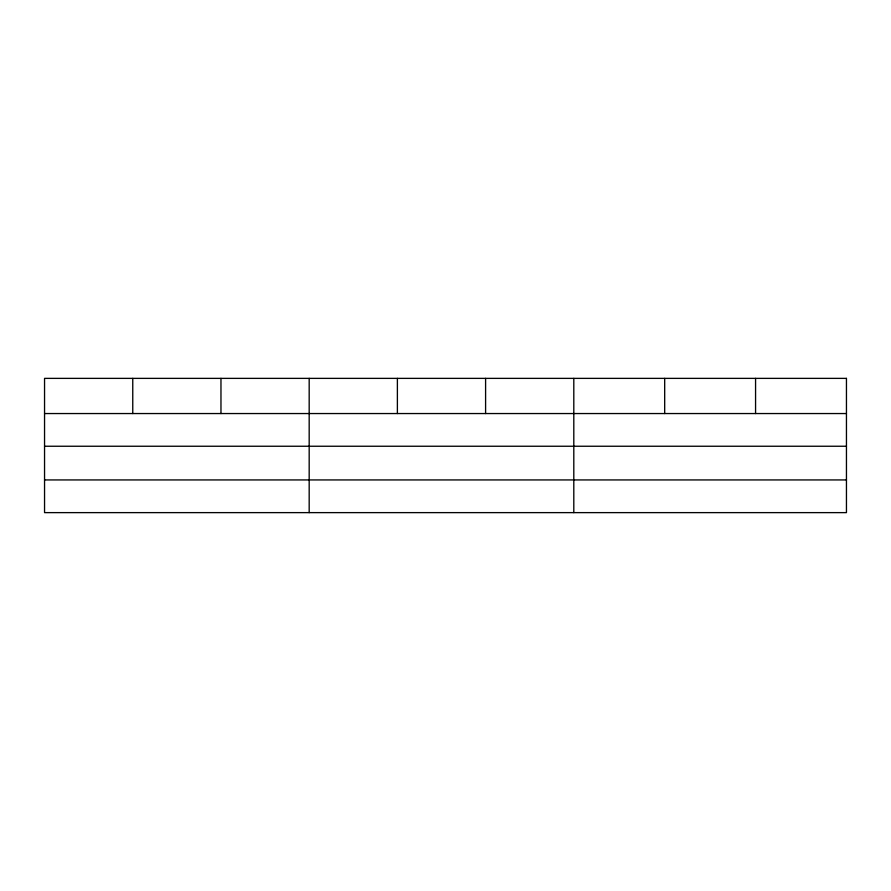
<?xml version="1.0" encoding="UTF-8"?>
<svg xmlns="http://www.w3.org/2000/svg" width="891" height="891" viewBox="0 0 891 891"><rect width="100%" height="100%" fill="white"/><g stroke="black" fill="none" stroke-linecap="round" stroke-linejoin="round"><path stroke-width="1.34" d="M44.55 413.547L846.45 413.547M44.55 446.246L846.45 446.246M44.55 479.937L846.45 479.937M755.568 378.374L755.568 413.547M664.686 378.374L664.686 413.547M573.804 378.374L573.804 512.626M485.595 378.374L485.595 413.547M397.386 378.374L397.386 413.547M309.177 378.374L309.177 512.626M220.968 378.374L220.968 413.547M132.759 378.374L132.759 413.547M846.45 378.374L44.55 378.374L44.55 512.626L846.45 512.626L846.45 378.374"/></g></svg>
